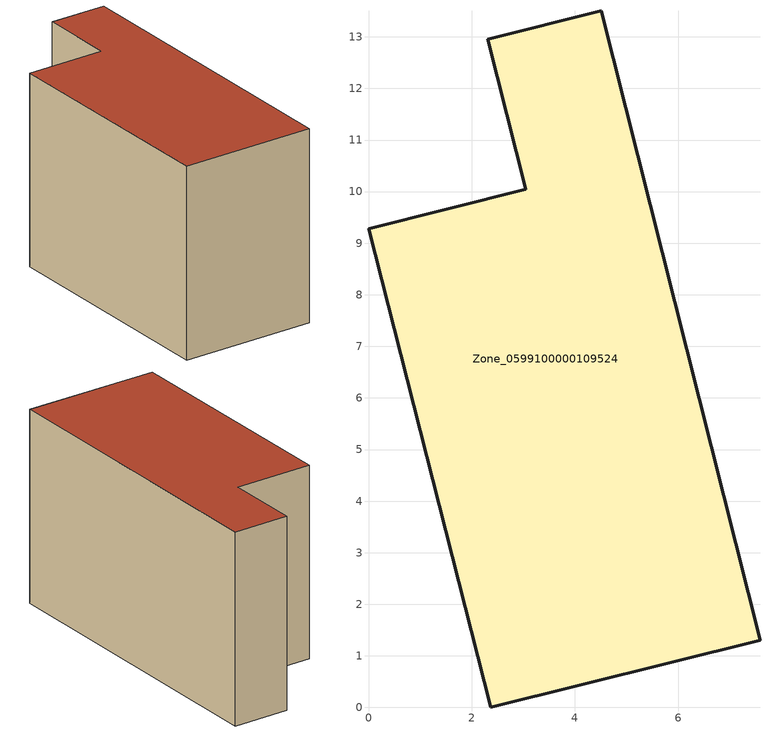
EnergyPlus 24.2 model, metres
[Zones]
Zone_0599100000109524
 floor ground (C_G): 2.31,12.95 4.51,13.51 7.59,1.3 2.37,0 0,9.28 3.05,10.05 z0
 wall outside (C_F): 2.37,0 7.59,1.3 4.51,13.51 2.31,12.95 3.05,10.05 0,9.28 2.37,0 z0:7.68
 roof outside (C_R): 4.51,13.51 2.31,12.95 3.05,10.05 0,9.28 2.37,0 7.59,1.3 z7.68
[BUILDING]
Pand.0599100000109524: North Axis=0; Terrain=City; Loads Convergence Tolerance Value=0.04; Temperature Convergence Tolerance Value=0.4; Solar Distribution=FullExterior; Maximum Number of Warmup Days=25; Minimum Number of Warmup Days=1
[Site:Location]
Rotterdam.The.Hague.AP_ZH_NLD Design_Conditions: Latitude=51.96; Longitude=4.45; Time Zone=1; Elevation=-4.5
[SITE:GROUNDTEMPERATURE:BUILDINGSURFACE]
18, 18, 18, 18, 18, 18, 18, 18, 18, 18, 18, 18
[MATERIAL] Thermal Absorptance=0.9; Solar Absorptance=0.7; Visible Absorptance=0.7
Name | Roughness | Thickness | Conductivity | Density | Specific Heat
G.TI.1975-1991 | MediumSmooth | 0.15 | 0.288461 | 540 | 1210
F.TI.1975-1991 | Rough | 0.3 | 0.230769 | 1920 | 840
R.TI.1975-1991 | MediumRough | 0.2 | 0.153846 | 1500 | 1000
[CONSTRUCTION]
C_G: G.TI.1975-1991
C_F: F.TI.1975-1991
C_R: R.TI.1975-1991
[ZONE]
Zone_0599100000109524: Type=1; Multiplier=1; Ceiling Height=Autocalculate; Volume=Autocalculate; Floor Area=autocalculate; Part of Total Floor Area=Yes
[ZONEINFILTRATION:DESIGNFLOWRATE]
Infil_Zone_0599100000109524: Zone or ZoneList or Space or SpaceList=Zone_0599100000109524; Schedule=AlwaysOn; Design Flow Rate Calculation Method=Flow/Area; Flow Rate per Floor Area=0.003; Constant Term Coefficient=1; Temperature Term Coefficient=0; Velocity Term Coefficient=0; Velocity Squared Term Coefficient=0
[HVACTEMPLATE:ZONE:IDEALLOADSAIRSYSTEM]
Zone_0599100000109524: Maximum Heating Supply Air Temperature=50; Minimum Cooling Supply Air Temperature=13; Maximum Heating Supply Air Humidity Ratio=0.0156; Minimum Cooling Supply Air Humidity Ratio=0.0077; Heating Limit=NoLimit; Cooling Limit=NoLimit; Dehumidification Control Type=ConstantSensibleHeatRatio; Cooling Sensible Heat Ratio=0.7; Dehumidification Setpoint=60; Humidification Control Type=None; Humidification Setpoint=30; Outdoor Air Method=None; Outdoor Air Flow Rate per Person=0.00944; Outdoor Air Flow Rate per Zone Floor Area=0; Outdoor Air Flow Rate per Zone=0; Demand Controlled Ventilation Type=None; Outdoor Air Economizer Type=NoEconomizer; Heat Recovery Type=None; Sensible Heat Recovery Effectiveness=0.7; Latent Heat Recovery Effectiveness=0.65
[ZONECONTROL:THERMOSTAT]
ThermostatControl_Zone_0599100000109524: Zone or ZoneList=Zone_0599100000109524; Control Type Schedule=DualSetpointControlType; Control 1=Thermostat_Zone_0599100000109524; Temperature Difference Between Cutout And Setpoint=0
[THERMOSTATSETPOINT:DUALSETPOINT]
Thermostat_Zone_0599100000109524: Heating Setpoint Temperature Schedule=HeatingSetpoint_Zone_0599100000109524; Cooling Setpoint Temperature Schedule=CoolingSetpoint_Zone_0599100000109524
[SCHEDULE:COMPACT]
HeatingSetpoint_Zone_0599100000109524: Through: 12/31, For: AllDays, Until: 24:00, 21
CoolingSetpoint_Zone_0599100000109524: Through: 12/31, For: AllDays, Until: 24:00, 24
DualSetpointControlType: Through: 12/31, For: AllDays, Until: 24:00, 4
AlwaysOn: Through: 12/31, For: AllDays, Until: 24:00, 1
